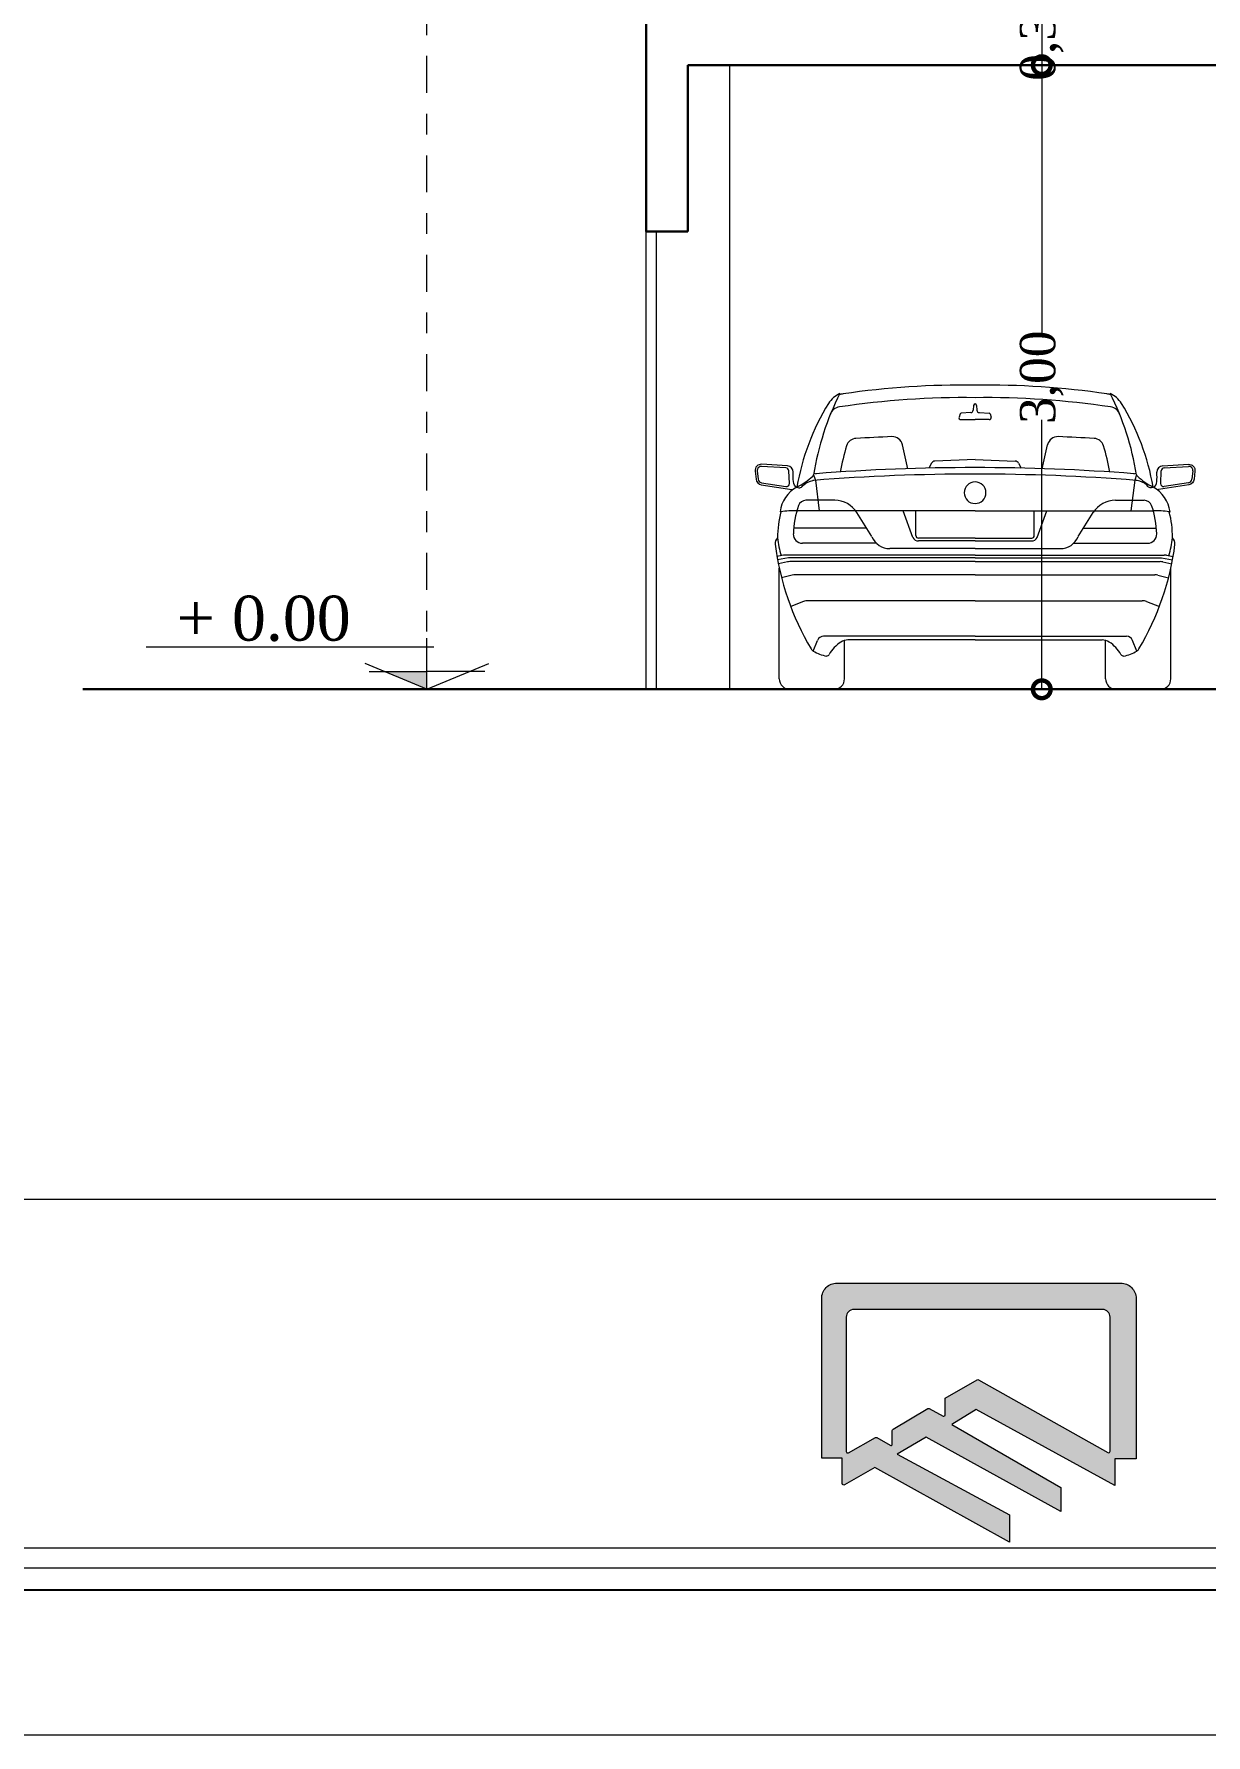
# Model space of a CAD drawing. Header units: metres. Extents: x 236 to 355, y 67 to 475.
# Drawn here: x 287.15 to 292.78, y 194.72 to 202.9 of the extents above; entities that cross this region are included whole.
import ezdxf

# ---------------------------------------------------------------- set-up
doc = ezdxf.new("R2010")
doc.units = ezdxf.units.M
doc.header["$LTSCALE"] = 0.007
doc.header["$MEASUREMENT"] = 0
doc.header["$PDMODE"] = 3
doc.linetypes.add('DASHDOTX2', pattern=[50.8, 25.4, -12.7, 0, -12.7])
for name, color, linetype in [('6', 6, 'Continuous'), ('DIM1', 40, 'Continuous'), ('H', 7, 'Continuous')]:
    doc.layers.add(name, color=color, linetype=linetype)
for name, color, linetype, lineweight in [('decoration', 251, 'Continuous', 18), ('dim', 220, 'Continuous', 5), ('point line', 22, 'DASHDOTX2', 18), ('stair', 20, 'Continuous', 15), ('walll', 7, 'Continuous', 30)]:
    doc.layers.add(name, color=color, linetype=linetype, lineweight=lineweight)
doc.styles.get("Standard").update_dxf_attribs({"font": 'dutch.ttf'})
doc.dimstyles.new('1', dxfattribs={"dimtxt": 0.17, "dimasz": 0.17, "dimexe": 0.1, "dimexo": 0.1, "dimgap": 0, "dimtad": 0, "dimzin": 1, "dimtxsty": 'Standard', "dimblk": 'DOTSMALL', "dimcen": 0.17, "dimse1": 1, "dimse2": 1, "dimclrd": 6, "dimclre": 1, "dimclrt": 7, "dimadec": 0, "dimazin": 0, "dimtfac": 1, "dimtix": 1, "dimtmove": 0, "dimatfit": 3, "dimldrblk": 'DOTSMALL', "dimfxl": 1, "dimlwd": 5, "dimarcsym": 0})

# ---------------------------------------------------------------- blocks, each defined once
blk = doc.blocks.new('ACAR')
for p, q in [((99.775, 115.3123), (99.7734, 115.2894)), ((99.7894, 115.3123), (99.791, 115.2894)), ((99.7099, 115.2713), (99.7052, 115.2564)), ((99.7142, 115.2442), (99.7822, 115.2442)), ((99.7615, 115.2778), (99.7147, 115.2756)), ((99.8502, 115.2442), (99.7822, 115.2442)), ((99.8029, 115.2778), (99.8497, 115.2756)), ((99.8544, 115.2713), (99.8591, 115.2564)), ((99.4593, 115.0083), (99.4334, 115.1232)), ((99.7822, 115.052), (99.5888, 115.0447)), ((99.7822, 115.052), (99.9756, 115.0447)), ((100.105, 115.0083), (100.131, 115.1232)), ((98.7353, 114.9973), (98.7397, 114.9582)), ((98.8734, 115.0122), (98.7563, 115.0195)), ((98.8902, 114.9376), (98.8875, 114.9979)), ((99.0063, 114.9794), (99.0151, 114.9523)), ((99.0079, 114.9883), (99.0099, 114.9867)), ((99.5727, 115.0345), (99.5606, 115.0111)), ((99.9916, 115.0345), (100.0037, 115.0111)), ((100.558, 114.9794), (100.5493, 114.9523)), ((100.5564, 114.9883), (100.5545, 114.9867)), ((100.6742, 114.9376), (100.6769, 114.9979)), ((100.6909, 115.0122), (100.8081, 115.0195)), ((100.8291, 114.9973), (100.8247, 114.9582)), ((98.7564, 114.9407), (98.8729, 114.9221)), ((99.0151, 114.9523), (99.0328, 114.805)), ((100.5493, 114.9523), (100.5315, 114.805)), ((100.8079, 114.9407), (100.6915, 114.9221)), ((98.8493, 114.8014), (98.8451, 114.8011)), ((99.7822, 114.805), (98.9255, 114.805)), ((99.1078, 114.8563), (98.9693, 114.8563)), ((99.2863, 114.6815), (99.2142, 114.7972)), ((99.4834, 114.6772), (99.4372, 114.805)), ((99.4976, 114.687), (99.4976, 114.805)), ((99.7822, 114.805), (100.6388, 114.805)), ((100.0668, 114.687), (100.0668, 114.805)), ((100.081, 114.6772), (100.1272, 114.805)), ((100.2781, 114.6815), (100.3501, 114.7972)), ((100.4566, 114.8563), (100.5951, 114.8563)), ((100.7151, 114.8014), (100.7193, 114.8011)), ((99.2608, 114.7224), (98.9105, 114.7224)), ((100.3036, 114.7224), (100.6539, 114.7224)), ((99.3083, 114.6499), (98.9528, 114.6499)), ((99.7822, 114.6744), (99.5101, 114.6744)), ((99.7822, 114.6608), (99.511, 114.6608)), ((99.7822, 114.6744), (100.0543, 114.6744)), ((99.7822, 114.6608), (100.0534, 114.6608)), ((100.256, 114.6499), (100.6116, 114.6499)), ((98.8624, 114.5919), (98.8304, 114.5863)), ((98.8864, 114.5805), (98.8333, 114.5705)), ((98.8802, 114.5603), (98.837, 114.5514)), ((99.7822, 114.5929), (98.8733, 114.5929)), ((99.7822, 114.5805), (98.8864, 114.5805)), ((99.7822, 114.5615), (98.8928, 114.5615)), ((99.7822, 114.6242), (99.3729, 114.6242)), ((99.7822, 114.6242), (100.1915, 114.6242)), ((99.7822, 114.5929), (100.6911, 114.5929)), ((99.7822, 114.5805), (100.6779, 114.5805)), ((99.7822, 114.5615), (100.6716, 114.5615)), ((100.6779, 114.5805), (100.7311, 114.5705)), ((100.6841, 114.5603), (100.7274, 114.5514)), ((100.7019, 114.5919), (100.734, 114.5863)), ((98.8414, 113.9978), (98.8414, 114.5308)), ((98.9032, 114.4968), (98.8527, 114.4837)), ((99.7822, 114.4988), (98.9189, 114.4988)), ((99.7822, 114.4988), (100.6455, 114.4988)), ((100.6612, 114.4968), (100.7117, 114.4837)), ((100.723, 113.9978), (100.723, 114.5308)), ((98.9576, 114.3693), (98.8964, 114.3461)), ((99.7822, 114.3734), (98.9798, 114.3734)), ((99.7822, 114.3734), (100.5846, 114.3734)), ((100.6068, 114.3693), (100.6679, 114.3461)), ((99.005, 114.1314), (99.0253, 114.183)), ((99.7822, 114.2028), (99.0545, 114.2028)), ((99.155, 113.9978), (99.155, 114.1829)), ((99.7822, 114.1852), (99.1716, 114.1852)), ((99.7822, 114.2028), (100.5099, 114.2028)), ((99.7822, 114.1852), (100.3927, 114.1852)), ((100.4094, 113.9978), (100.4094, 114.1829)), ((100.5594, 114.1314), (100.539, 114.183)), ((98.8916, 113.9476), (99.1048, 113.9476)), ((100.6728, 113.9476), (100.4596, 113.9476))]:
    blk.add_line(p, q)
for points in [[(98.8801, 115.0218), (98.7569, 115.0295, 0.464713), (98.7254, 114.9961), (98.7298, 114.9571, 0.336914), (98.7549, 114.9308), (98.9014, 114.9075)], [(100.6842, 115.0218), (100.8075, 115.0295, -0.464713), (100.839, 114.9961), (100.8346, 114.9571, -0.336914), (100.8095, 114.9308), (100.663, 114.9075)]]:
    blk.add_lwpolyline(points, format="xyb")
for centre, radius, start, end in [((100.3146, 114.7708), 1.3248, 153.12555, 170.9416), ((99.1845, 115.2553), 0.1254, 114.27271, 147.94288), ((99.7305, 111.3694), 4.0407, 89.26659, 98.28034), ((99.8339, 111.3694), 4.0407, 81.71966, 90.73341), ((99.2498, 114.7708), 1.3248, 9.0584, 26.87445), ((100.3799, 115.2553), 0.1254, 32.05712, 65.72729), ((100.0321, 114.7317), 1.1217, 148.2567, 170.36016), ((99.1362, 115.2537), 0.0517, 95.34523, 165.40816), ((99.1666, 115.2438), 0.1254, 98.28034, 107.14465), ((99.7305, 111.3092), 4.0407, 89.26659, 98.52592), ((99.7609, 115.2903), 0.0125, 272.7001, 355.96456), ((99.7822, 115.3121), 0.00717, 90, 178.47766), ((99.8339, 111.3092), 4.0407, 81.47408, 90.73341), ((99.7822, 115.3121), 0.00717, 1.52234, 90), ((99.8035, 115.2903), 0.0125, 184.03544, 267.2999), ((100.3978, 115.2438), 0.1254, 72.85535, 81.71966), ((100.4281, 115.2537), 0.0517, 14.59184, 84.65477), ((99.5101, 114.7233), 1.1451, 9.86783, 31.51531), ((99.7142, 115.2536), 0.00941, 162.46316, 270), ((99.7159, 115.2694), 0.00627, 100.94661, 162.46316), ((99.8485, 115.2694), 0.00627, 17.53684, 79.05339), ((99.8502, 115.2536), 0.00941, 270, 17.53684), ((99.2128, 115.1037), 0.0502, 93.33207, 163.08093), ((99.7737, 105.4701), 9.7001, 92.31142, 93.33207), ((99.3845, 115.1122), 0.0502, 12.71369, 92.31142), ((100.1799, 115.1122), 0.0502, 87.68858, 167.28631), ((99.7907, 105.4701), 9.7001, 86.66793, 87.68858), ((100.3516, 115.1037), 0.0502, 16.91907, 86.66793), ((100.2634, 114.7841), 1.1483, 163.08093, 169.55582), ((99.5895, 115.0259), 0.0188, 92.17326, 152.68416), ((99.9749, 115.0259), 0.0188, 27.31584, 87.82674), ((99.301, 114.7841), 1.1483, 10.44418, 16.91907), ((98.7552, 114.9995), 0.02, 86.83019, 186.46241), ((98.8725, 114.9973), 0.015, 2.57098, 86.46274), ((98.8783, 114.9919), 0.03, 357.86888, 86.46274), ((98.7546, 115.2494), 0.3718, 297.48492, 311.78163), ((98.994, 114.9815), 0.0125, 311.78163, 350.21157), ((99.7737, 105.282), 9.7001, 89.9496, 94.52915), ((99.0178, 114.9965), 0.0125, 231.13548, 274.46343), ((99.7737, 105.3133), 9.7001, 89.9496, 94.46343), ((99.7907, 105.3133), 9.7001, 85.53657, 90.0504), ((99.7907, 105.282), 9.7001, 85.47085, 90.0504), ((100.5466, 114.9965), 0.0125, 265.53657, 308.86452), ((100.5704, 114.9815), 0.0125, 189.78843, 228.21837), ((100.8098, 115.2494), 0.3718, 228.21837, 242.51508), ((100.6861, 114.9919), 0.03, 93.53726, 182.13112), ((100.6919, 114.9973), 0.015, 93.53726, 177.42902), ((100.8092, 114.9995), 0.02, 353.53759, 93.16981), ((98.7596, 114.9604), 0.02, 186.46241, 260.93992), ((99.0015, 114.781), 0.1577, 118.51342, 172.66498), ((98.8752, 114.9369), 0.015, 260.93992, 2.57098), ((98.8998, 114.8976), 0.01, 56.74494, 80.93992), ((99.0102, 114.9205), 0.0314, 94.52915, 103.41827), ((99.7822, 114.8928), 0.0521, 90, 270), ((99.7822, 114.8928), 0.0521, 270, 90), ((100.5542, 114.9205), 0.0314, 76.58173, 85.47085), ((100.5629, 114.781), 0.1577, 7.33502, 61.48658), ((100.6646, 114.8976), 0.01, 99.06008, 123.25506), ((100.6891, 114.9369), 0.015, 177.42902, 279.06008), ((100.8048, 114.9604), 0.02, 279.06008, 353.53759), ((99.2827, 114.6834), 0.4492, 164.77778, 180.95655), ((98.9068, 114.3945), 0.4109, 87.3844, 98.04583), ((99.358, 114.6834), 0.4492, 160.81848, 178.54067), ((98.9693, 114.8187), 0.0376, 90, 160.81848), ((99.1078, 114.7309), 0.1254, 31.91219, 90), ((100.4566, 114.7309), 0.1254, 90, 148.08781), ((100.5951, 114.8187), 0.0376, 19.18152, 90), ((100.2064, 114.6834), 0.4492, 1.45933, 19.18152), ((100.6576, 114.3945), 0.4109, 81.95417, 92.6156), ((100.2817, 114.6834), 0.4492, 359.04345, 15.22222), ((98.8563, 114.6491), 0.0351, 130.27783, 186.09206), ((100.1361, 114.8161), 1.3258, 187.39813, 210.55197), ((99.2727, 114.7187), 0.4412, 185.56658, 196.98373), ((98.9528, 114.6938), 0.0439, 178.54067, 270), ((99.3729, 114.7183), 0.0941, 203.0649, 270), ((99.511, 114.6921), 0.0314, 208.50684, 270), ((99.5101, 114.687), 0.0125, 180, 270), ((100.0534, 114.6921), 0.0314, 270, 331.49316), ((100.0543, 114.687), 0.0125, 270, 360), ((100.1915, 114.7183), 0.0941, 270, 336.9351), ((99.4283, 114.8161), 1.3258, 329.44803, 352.60187), ((100.6116, 114.6938), 0.0439, 270, 1.45933), ((100.2917, 114.7187), 0.4412, 343.01627, 354.43342), ((100.7081, 114.6491), 0.0351, 353.90794, 49.72217), ((98.8733, 114.5302), 0.0627, 90, 99.98371), ((98.8928, 114.4988), 0.0627, 90, 101.51639), ((100.6716, 114.4988), 0.0627, 78.48361, 90), ((100.6911, 114.5302), 0.0627, 80.01629, 90), ((98.9189, 114.4361), 0.0627, 90, 104.52104), ((100.6455, 114.4361), 0.0627, 75.47896, 90), ((98.9798, 114.3106), 0.0627, 90, 110.76494), ((100.5846, 114.3106), 0.0627, 69.23506, 90), ((99.0545, 114.1715), 0.0314, 90, 158.47356), ((99.2357, 114.0253), 0.1791, 123.38277, 149.72962), ((99.1716, 114.1225), 0.0627, 90, 123.38277), ((100.3927, 114.1225), 0.0627, 56.61723, 90), ((100.3287, 114.0253), 0.1791, 30.27038, 56.61723), ((100.5099, 114.1715), 0.0314, 21.52644, 90), ((99.0214, 114.1582), 0.0314, 210.55197, 238.51704), ((99.0976, 114.2826), 0.1773, 238.51704, 260.41698), ((99.0693, 114.1203), 0.0125, 264.24128, 338.01084), ((100.495, 114.1203), 0.0125, 201.98916, 275.75872), ((100.4668, 114.2826), 0.1773, 279.58302, 301.48296), ((100.543, 114.1582), 0.0314, 301.48296, 329.44803), ((98.8916, 113.9978), 0.0502, 180, 270), ((99.1048, 113.9978), 0.0502, 270, 0), ((100.4596, 113.9978), 0.0502, 180, 270), ((100.6728, 113.9978), 0.0502, 270, 0)]:
    blk.add_arc(centre, radius, start, end)
for points in [[(98.9247, 114.9187), (98.906, 114.9271), (98.9071, 114.9589), (98.9083, 114.9908)], [(100.6397, 114.9187), (100.6584, 114.9271), (100.6573, 114.9589), (100.6561, 114.9908)]]:
    blk.add_open_spline(points, degree=3)
for points in [[(98.9262, 114.9195), (98.9325, 114.9175), (98.9459, 114.9133), (98.9642, 114.9412), (98.9868, 114.9472), (99.0029, 114.951)], [(100.6382, 114.9195), (100.6319, 114.9175), (100.6184, 114.9133), (100.6002, 114.9412), (100.5776, 114.9472), (100.5615, 114.951)]]:
    blk.add_open_spline(points, degree=3, knots=[0, 0, 0, 0, 0.0285739, 0.0606288, 0.1378858, 0.1378858, 0.1378858, 0.1378858])
blk = doc.blocks.new('*D162')
at = {"layer": 'Defpoints', "color": 0, "transparency": 16777216}
for p in [(291.9908, 203.0464), (291.9908, 202.7464), (300.8081, 202.7464)]:
    blk.add_point(p, dxfattribs=at)
at = {"layer": 'dim', "color": 6, "lineweight": 5, "transparency": 16777216}
blk.add_line((291.9908, 203.0464), (291.9908, 202.7464), dxfattribs=at)
at = {"layer": 'dim', "color": 7, "transparency": 16777216, "insert": (291.9908, 202.8964), "char_height": 0.17, "attachment_point": 5, "rotation": 90}
blk.add_mtext('0,30', dxfattribs=at)
blk = doc.blocks.new('_DotSmall')
at = {"color": 0, "linetype": 'ByBlock', "const_width": 0.5}
blk.add_lwpolyline([(-0.0625, 0, 1), (0.0625, 0, 1)], format="xyb", close=True, dxfattribs=at)
blk = doc.blocks.new('SECCODE')
at = {"linetype": 'Continuous'}
blk.add_hatch(color=0, dxfattribs=at).paths.add_polyline_path([(-0.2043, 0.0854), (0, 0), (0, 0.0854)])
at = {"color": 0, "linetype": 'Continuous'}
for p, q in [((0, 0), (0, 0.2459)), ((0.0335, 0.2021), (-1.3489, 0.2021)), ((0, 0), (-0.2975, 0.1243)), ((-0.278, 0.0854), (0, 0.0854)), ((0, 0), (0.2975, 0.1243)), ((0.278, 0.0854), (0, 0.0854))]:
    blk.add_line(p, q, dxfattribs=at)
blk = doc.blocks.new('*D236')
at = {"layer": 'Defpoints', "color": 0, "transparency": 16777216}
for p in [(300.8081, 202.7464), (291.9857, 199.7464), (291.9908, 199.7464)]:
    blk.add_point(p, dxfattribs=at)
at = {"layer": 'dim', "color": 6, "lineweight": 5, "transparency": 16777216}
for p, q in [((291.9908, 202.7464), (291.9908, 201.4507)), ((291.9908, 199.7464), (291.9908, 201.0421))]:
    blk.add_line(p, q, dxfattribs=at)
at = {"layer": 'dim', "color": 6, "lineweight": 5, "transparency": 16777216, "xscale": 0.17, "yscale": 0.17, "zscale": 0.17}
for p, rotation in [((291.9908, 202.7464), 90), ((291.9908, 199.7464), 270)]:
    blk.add_blockref('_DotSmall', p, dxfattribs=dict(at, rotation=rotation))
at = {"layer": 'dim', "color": 7, "transparency": 16777216, "insert": (291.9908, 201.2464), "char_height": 0.17, "attachment_point": 5, "rotation": 90}
blk.add_mtext('3,00', dxfattribs=at)

msp = doc.modelspace()

# ---------------------------------------------------------------- hatches: boundary and pattern name
at = {"layer": 'H', "lineweight": 5}
h = msp.add_hatch(color=256, dxfattribs=at)
h.dxf.hatch_style = 1
edge = h.paths.add_edge_path(flags=16)
edge.add_line((291.0619, 196.0767), (291.1916, 196.1493))
edge.add_arc((291.1952, 196.1429), 0.00735, 59.4371, 119.25164, ccw=False)
edge.add_line((291.1989, 196.1493), (291.2615, 196.1123))
edge.add_arc((291.2652, 196.1186), 0.00735, 239.4371, 360)
edge.add_line((291.2726, 196.1186), (291.2726, 196.1836))
edge.add_arc((291.2799, 196.1836), 0.00735, 120.67934, 180, ccw=False)
edge.add_line((291.2762, 196.1899), (291.4431, 196.289))
edge.add_arc((291.4469, 196.2827), 0.00735, 61.40556, 120.67934, ccw=False)
edge.add_line((291.4504, 196.2891), (291.5163, 196.2532))
edge.add_arc((291.5199, 196.2596), 0.00735, 241.40556, 360)
edge.add_line((291.5272, 196.2596), (291.5272, 196.3384))
edge.add_line((291.5272, 196.3384), (291.6801, 196.427))
edge.add_arc((291.6838, 196.4207), 0.00735, 60.65149, 120.09815, ccw=False)
edge.add_line((291.6874, 196.4271), (292.3085, 196.0778))
edge.add_arc((292.3121, 196.0842), 0.00735, 240.65149, 360)
edge.add_line((292.3194, 196.0842), (292.3194, 196.7287))
edge.add_arc((292.2827, 196.7287), 0.0367, 0, 90)
edge.add_line((292.2827, 196.7655), (291.0878, 196.7655))
edge.add_arc((291.0878, 196.7287), 0.0367, 90, 180)
edge.add_line((291.051, 196.7287), (291.051, 196.0831))
edge.add_arc((291.0584, 196.0831), 0.00735, 180, 299.25164)
edge = h.paths.add_edge_path()
edge.add_line((290.9332, 196.0508), (290.9332, 196.8187))
edge.add_arc((291.0067, 196.8187), 0.0735, 90, 180, ccw=False)
edge.add_line((291.0067, 196.8922), (292.3706, 196.8922))
edge.add_arc((292.3706, 196.8187), 0.0735, 0, 90, ccw=False)
edge.add_line((292.4441, 196.8187), (292.4441, 196.0467))
edge.add_line((292.4441, 196.0467), (292.3412, 196.0467))
edge.add_line((292.3412, 196.0467), (292.3412, 195.9197))
edge.add_line((292.3412, 195.9197), (291.6751, 196.2844))
edge.add_line((291.6751, 196.2844), (291.559, 196.2132))
edge.add_line((291.559, 196.2132), (292.083, 195.9099))
edge.add_line((292.083, 195.9099), (292.083, 195.7935))
edge.add_line((292.083, 195.7935), (291.4346, 196.1516))
edge.add_line((291.4346, 196.1516), (291.296, 196.07))
edge.add_line((291.296, 196.07), (291.836, 195.7783))
edge.add_line((291.836, 195.7783), (291.836, 195.647))
edge.add_line((291.836, 195.647), (291.1886, 196.0065))
edge.add_line((291.1886, 196.0065), (291.0435, 195.9219))
edge.add_arc((291.0398, 195.9282), 0.00735, 180, 300.26435, ccw=False)
edge.add_line((291.0324, 195.9282), (291.0324, 196.0508))
edge.add_line((291.0324, 196.0508), (290.9332, 196.0508))

# ---------------------------------------------------------------- linework, layer by layer
at = {"layer": '6', "lineweight": 5}
for p, q in [((278.5908, 197.2957), (318.795, 197.2957)), ((278.5908, 195.6199), (318.795, 195.6199)), ((278.4872, 195.5235), (318.8914, 195.5235)), ((278.3908, 195.4199), (318.995, 195.4199))]:
    msp.add_line(p, q, dxfattribs=at)
at = {"layer": 'DIM1', "lineweight": 5}
msp.add_line((277.695, 194.7199), (298.695, 194.7199), dxfattribs=at)
for points in [[(319.695, 224.4199), (298.695, 224.4199), (277.695, 224.4199), (277.695, 194.7199), (298.695, 194.7199), (319.695, 194.7199)], [(318.9992, 223.7242), (298.695, 223.7242), (278.3908, 223.7242), (278.3908, 195.4157), (298.695, 195.4157), (318.9992, 195.4157)]]:
    msp.add_lwpolyline(points, close=True, dxfattribs=at)
at = {"layer": 'H', "lineweight": 5}
for points in [[(290.9332, 196.0508), (290.9332, 196.8187, -0.414214), (291.0067, 196.8922), (292.3706, 196.8922, -0.414214), (292.4441, 196.8187), (292.4441, 196.0467), (292.3412, 196.0467), (292.3412, 195.9197), (291.6751, 196.2844), (291.559, 196.2132), (292.083, 195.9099), (292.083, 195.7935), (291.4346, 196.1516), (291.296, 196.07), (291.836, 195.7783), (291.836, 195.647), (291.1886, 196.0065), (291.0435, 195.9219, -0.578889), (291.0324, 195.9282), (291.0324, 196.0508)], [(291.0619, 196.0767), (291.1916, 196.1493, -0.267082), (291.1989, 196.1493), (291.2615, 196.1123, 0.58063), (291.2726, 196.1186), (291.2726, 196.1836, -0.264775), (291.2762, 196.1899), (291.4431, 196.289, -0.264556), (291.4504, 196.2891), (291.5163, 196.2532, 0.569202), (291.5272, 196.2596), (291.5272, 196.3384), (291.6801, 196.427, -0.265363), (291.6874, 196.4271), (292.3085, 196.0778, 0.573566), (292.3194, 196.0842), (292.3194, 196.7287, 0.414214), (292.2827, 196.7655), (291.0878, 196.7655, 0.414214), (291.051, 196.7287), (291.051, 196.0831, 0.573005)]]:
    msp.add_lwpolyline(points, format="xyb", close=True, dxfattribs=at)
at = {"layer": 'point line'}
msp.add_line((289.0363, 199.7464), (289.0363, 221.0464), dxfattribs=at)
at = {"layer": 'stair'}
for p, q in [((290.4897, 202.7464), (290.4897, 199.7464)), ((290.0897, 199.7464), (290.0897, 201.9464)), ((290.1397, 199.7464), (290.1397, 201.9464))]:
    msp.add_line(p, q, dxfattribs=at)
at = {"layer": 'walll'}
for p, q in [((290.0897, 201.9464), (290.0897, 218.5464)), ((300.4395, 202.7464), (290.2897, 202.7464)), ((290.2897, 201.9464), (290.2897, 202.7464)), ((290.2897, 201.9464), (290.0897, 201.9464)), ((305.6391, 199.7464), (287.3825, 199.7464))]:
    msp.add_line(p, q, dxfattribs=at)

# ---------------------------------------------------------------- block references
at = {"layer": 'decoration', "linetype": 'Continuous'}
msp.add_blockref('ACAR', (191.888, 85.7987), dxfattribs=at)
at = {"layer": 'stair'}
msp.add_blockref('SECCODE', (289.0363, 199.7464), dxfattribs=at)

# ---------------------------------------------------------------- texts
at = {"layer": 'walll'}
msp.add_text('+ 0.00', height=0.21593, dxfattribs=at).set_placement((287.8338, 199.9802))

# ---------------------------------------------------------------- dimensions: what is measured, and where the dimension line sits
at = {"layer": 'dim'}
dim = msp.add_linear_dim(base=(291.9908, 202.7464), p1=(291.9908, 203.0464), p2=(300.8081, 202.7464), angle=90, dimstyle='1', override={"dimtmove": 1}, dxfattribs=at)
dim.commit()
dim.dimension.update_dxf_attribs({"geometry": '*D162', "text_midpoint": (291.9908, 202.8964)})
at = {"layer": 'dim', "color": 5}
dim = msp.add_linear_dim(base=(291.9908, 199.7464), p1=(300.8081, 202.7464), p2=(291.9857, 199.7464), angle=90, dimstyle='1', override={"dimtmove": 1}, dxfattribs=at)
dim.commit()
dim.dimension.update_dxf_attribs({"geometry": '*D236', "text_midpoint": (291.9908, 201.2464)})

doc.saveas('drawing.dxf')
